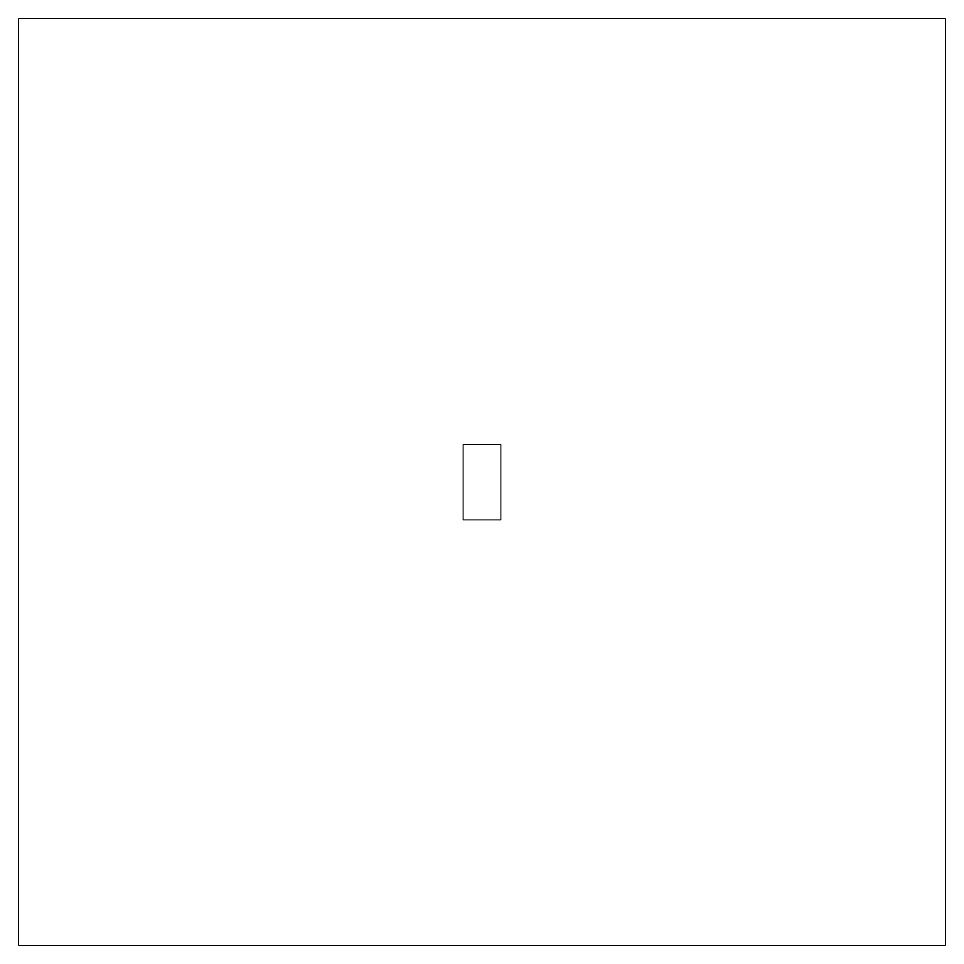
# Model space of a CAD drawing. Header units: inches. Extents: x -4.04 to 3.96, y -5.52 to 0.82.
# Drawn here: x 0.623 to 1.654, y -5.474 to -4.444 of the extents above; entities that cross this region are included whole.
import ezdxf

# ---------------------------------------------------------------- set-up
doc = ezdxf.new("R2010")
doc.units = ezdxf.units.IN
doc.header["$MEASUREMENT"] = 0
doc.layers.add('Katman 1', color=7, linetype='Continuous')

msp = doc.modelspace()

# ---------------------------------------------------------------- linework, layer by layer
at = {"layer": 'Katman 1', "color": 250, "lineweight": 9}
for points in [[(1.6538, -4.4444), (1.6538, -4.4444), (0.6235, -4.4444), (0.6235, -4.4444)], [(0.6235, -4.4444), (0.6235, -4.4444), (0.6235, -5.4744), (0.6235, -5.4744)], [(1.6538, -5.4744), (1.6538, -5.4744), (1.6538, -4.4444), (1.6538, -4.4444)], [(1.1596, -4.9176), (1.1596, -4.9176), (1.1176, -4.9176), (1.1176, -4.9176)], [(1.1176, -4.9176), (1.1176, -4.9176), (1.1176, -5.0016), (1.1176, -5.0016)], [(1.1596, -5.0016), (1.1596, -5.0016), (1.1596, -4.9176), (1.1596, -4.9176)], [(1.1176, -5.0016), (1.1176, -5.0016), (1.1596, -5.0016), (1.1596, -5.0016)], [(0.6235, -5.4744), (0.6235, -5.4744), (1.6538, -5.4744), (1.6538, -5.4744)]]:
    msp.add_open_spline(points, degree=3, dxfattribs=at)

doc.saveas('drawing.dxf')
